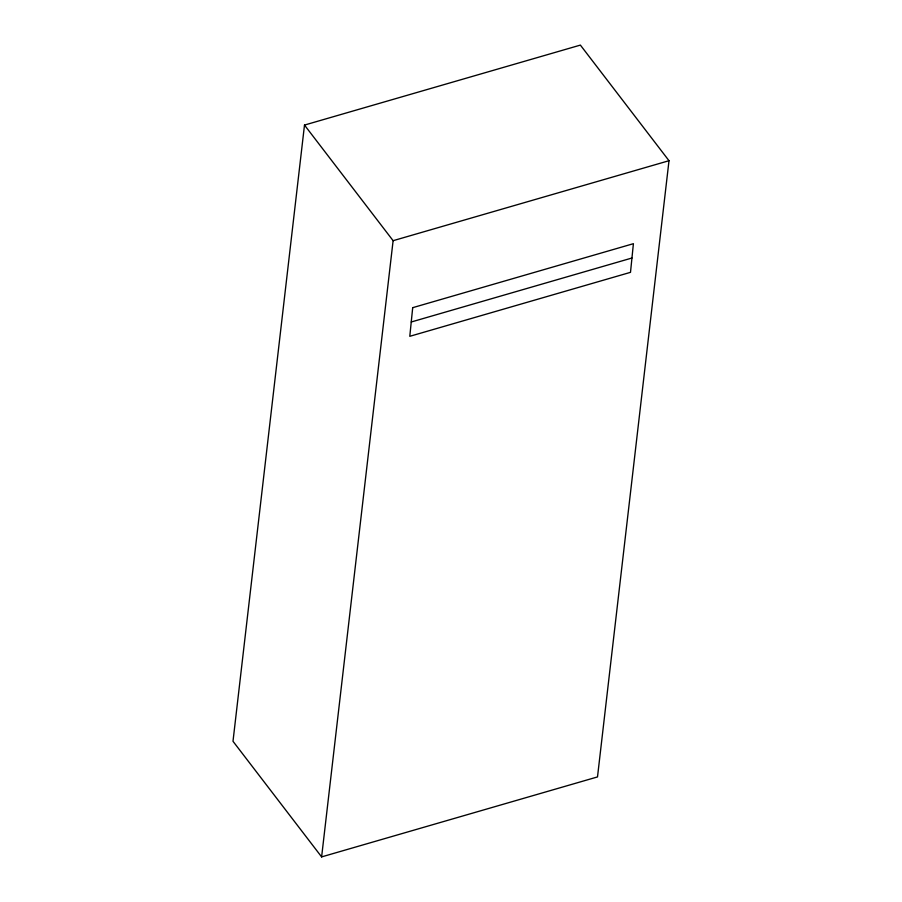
<?xml version="1.0" encoding="UTF-8"?>
<svg xmlns="http://www.w3.org/2000/svg" width="902" height="902" viewBox="0 0 902 902"><rect width="100%" height="100%" fill="white"/><g stroke="black" fill="none" stroke-linecap="round" stroke-linejoin="round"><path stroke-width="1.35" d="M304.493 125.074L232.998 741.286L321.619 856.9L597.507 776.926L669.002 160.714L580.381 45.1L304.493 125.074L393.114 240.687L321.619 856.9M393.114 240.687L669.002 160.714M411.244 321.991L631.952 258.017M412.699 307.672L409.79 336.311L630.498 272.336L633.407 243.687L412.699 307.672"/></g></svg>
